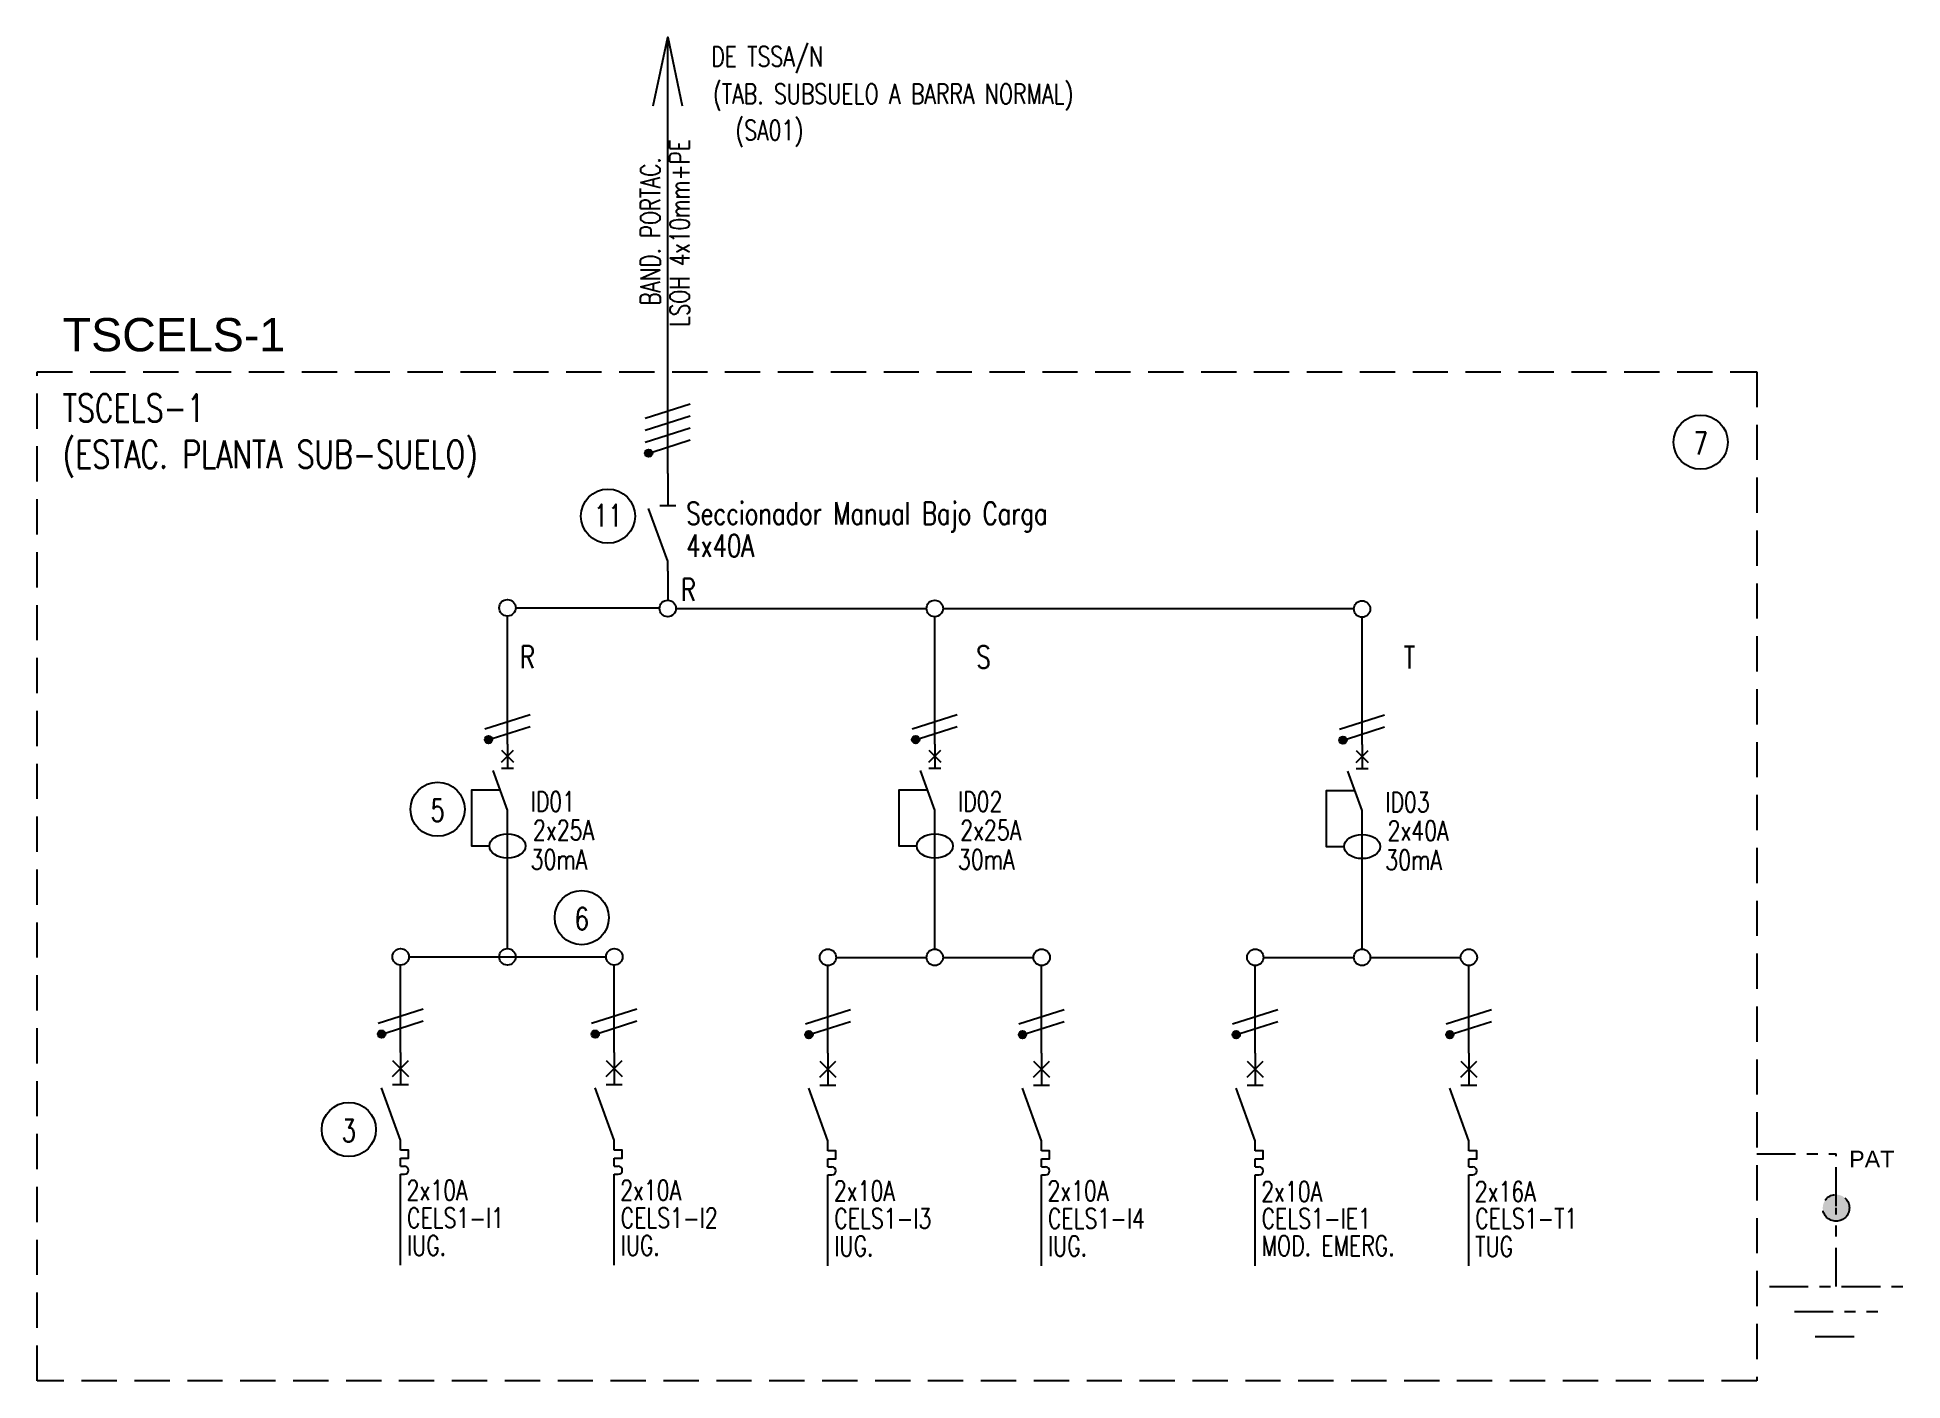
# Model space of a CAD drawing. Extents: x 3725.2 to 3742, y 1285.6 to 1297.7.
import ezdxf
from ezdxf.enums import TextEntityAlignment as Align

# ---------------------------------------------------------------- set-up
doc = ezdxf.new("R2010")
doc.units = 0
doc.linetypes.add('OCJ-ESQUEMAS UNIFILARES-CORREGIDOS IDO-REV.br$0$DASHED', pattern=[19.05, 12.7, -6.35])
doc.linetypes.add('OCJ-ESQUEMAS UNIFILARES-CORREGIDOS IDO-REV.br$0$EJE_5', pattern=[7.1, 5, -1, 0.1, -1])
for name, color, linetype in [('OCJ-ESQUEMAS UNIFILARES-CORREGIDOS IDO-REV.br$0$00-IE-CABLES', 10, 'Continuous'), ('OCJ-ESQUEMAS UNIFILARES-CORREGIDOS IDO-REV.br$0$01-ELE-APARATOS', 170, 'Continuous'), ('OCJ-ESQUEMAS UNIFILARES-CORREGIDOS IDO-REV.br$0$ELECTRIC', 4, 'Continuous'), ('OCJ-ESQUEMAS UNIFILARES-CORREGIDOS IDO-REV.br$0$PAT', 80, 'Continuous'), ('OCJ-ESQUEMAS UNIFILARES-CORREGIDOS IDO-REV.br$0$TEXTO', 7, 'Continuous')]:
    doc.layers.add(name, color=color, linetype=linetype)
doc.styles.add('OCJ-ESQUEMAS UNIFILARES-CORREGIDOS IDO-REV.br$0$ARIAL', font='Arial.ttf', dxfattribs={"height": 0.2})
doc.styles.add('OCJ-ESQUEMAS UNIFILARES-CORREGIDOS IDO-REV.br$0$Electricidad', font='ROMANS.SHX', dxfattribs={"width": 0.75, "height": 0.175})

# ---------------------------------------------------------------- blocks, each defined once
blk = doc.blocks.new('OCJ-ESQUEMAS UNIFILARES-CORREGIDOS IDO-REV.br$0$Unif-Interruptor-Dif')
for points in [[(-0.068, 0.11), (0.068, -0.025)], [(-0.068, -0.025), (0.068, 0.11)], [(0, 0.177), (0, -0.093)], [(0, -0.565), (-0.162, -0.121)], [(-0.068, -0.093), (0.068, -0.093)], [(-0.081, -0.343), (-0.405, -0.343), (-0.405, -0.97), (-0.202, -0.97)], [(0, -1.308), (0, -0.565)]]:
    blk.add_lwpolyline(points)
blk.add_ellipse((0, -0.97), major_axis=(0.203, 0), ratio=0.670814)
blk = doc.blocks.new('OCJ-ESQUEMAS UNIFILARES-CORREGIDOS IDO-REV.br$0$Unif-Interruptor-Term')
for p, q in [((0, -1.013), (0.045, -1.013)), ((0, -1.103), (0.045, -1.103))]:
    blk.add_line(p, q)
for points in [[(0, 0.267), (0, -0.093)], [(-0.09, 0.177), (0.09, -0.003)], [(-0.09, -0.003), (0.09, 0.177)], [(0, -0.72), (-0.215, -0.128)], [(-0.09, -0.093), (0.09, -0.093)], [(0, -0.833), (0, -0.72)], [(0, -0.923), (0.09, -0.923), (0.09, -0.833), (0, -0.833)], [(0, -1.013), (0, -0.923)], [(0, -1.215), (0, -1.103)]]:
    blk.add_lwpolyline(points)
blk.add_arc((0.045, -1.058), 0.045, 270, 90)
blk = doc.blocks.new('OCJ-ESQUEMAS UNIFILARES-CORREGIDOS IDO-REV.br$0$A$C7AFF483F')
for points in [[(0, 0.88), (0, 0.592)], [(0, 0.09), (-0.172, 0.564)], [(-0.072, 0.592), (0.072, 0.592)], [(0, 0), (0, 0.09)]]:
    blk.add_lwpolyline(points)

msp = doc.modelspace()

# ---------------------------------------------------------------- hatches: boundary and pattern name
at = {"layer": 'OCJ-ESQUEMAS UNIFILARES-CORREGIDOS IDO-REV.br$0$00-IE-CABLES'}
for points in [[(3730.723, 1293.96, 1), (3730.778, 1294, 1)], [(3729.28, 1291.382, 1), (3729.335, 1291.421, 1)], [(3733.127, 1291.382, 1), (3733.182, 1291.421, 1)], [(3736.974, 1291.376, 1), (3737.029, 1291.416, 1)], [(3728.319, 1288.729, 1), (3728.373, 1288.769, 1)], [(3730.242, 1288.729, 1), (3730.297, 1288.769, 1)], [(3732.165, 1288.724, 1), (3732.22, 1288.764, 1)], [(3734.089, 1288.724, 1), (3734.144, 1288.764, 1)], [(3736.012, 1288.724, 1), (3736.067, 1288.764, 1)], [(3737.936, 1288.724, 1), (3737.99, 1288.764, 1)]]:
    msp.add_hatch(color=256, dxfattribs=at).paths.add_polyline_path(points)
at = {"layer": 'OCJ-ESQUEMAS UNIFILARES-CORREGIDOS IDO-REV.br$0$PAT', "linetype": 'OCJ-ESQUEMAS UNIFILARES-CORREGIDOS IDO-REV.br$0$EJE_5', "ltscale": 0.07}
h = msp.add_hatch(color=256, dxfattribs=at)
h.paths.add_polyline_path([(3741.56, 1287.184), (3741.32, 1287.184, -1)])
h.paths.add_polyline_path([(3741.32, 1287.184), (3741.44, 1287.184), (3741.44, 1287.064, -0.414214)])
h.paths.add_polyline_path([(3741.44, 1287.184), (3741.56, 1287.184, -0.414214), (3741.44, 1287.064)])

# ---------------------------------------------------------------- linework, layer by layer
at = {"layer": 'OCJ-ESQUEMAS UNIFILARES-CORREGIDOS IDO-REV.br$0$00-IE-CABLES'}
for p, q in [((3730.922, 1293.798), (3730.922, 1297.725)), ((3730.922, 1292.918), (3730.922, 1292.657)), ((3729.479, 1291.361), (3729.479, 1292.514)), ((3729.553, 1292.588), (3730.848, 1292.588)), ((3730.996, 1292.582), (3733.252, 1292.582)), ((3733.326, 1291.361), (3733.326, 1292.508)), ((3733.4, 1292.582), (3737.099, 1292.581)), ((3737.173, 1291.356), (3737.173, 1292.503)), ((3729.479, 1289.519), (3729.479, 1290.321)), ((3733.326, 1289.519), (3733.326, 1290.321)), ((3737.173, 1289.514), (3737.173, 1290.316)), ((3728.591, 1289.445), (3730.367, 1289.445)), ((3732.438, 1289.44), (3733.252, 1289.44)), ((3733.4, 1289.44), (3734.213, 1289.44)), ((3736.285, 1289.44), (3737.099, 1289.44)), ((3737.247, 1289.44), (3738.06, 1289.44)), ((3728.517, 1288.583), (3728.517, 1289.371)), ((3730.441, 1288.583), (3730.441, 1289.371)), ((3732.364, 1288.578), (3732.364, 1289.366)), ((3734.288, 1288.578), (3734.288, 1289.366)), ((3736.211, 1288.578), (3736.211, 1289.366)), ((3738.134, 1288.578), (3738.134, 1289.366)), ((3728.517, 1286.668), (3728.517, 1287.47)), ((3730.441, 1286.668), (3730.441, 1287.47)), ((3732.364, 1286.663), (3732.364, 1287.465)), ((3734.288, 1286.663), (3734.288, 1287.465)), ((3736.211, 1286.663), (3736.211, 1287.465)), ((3738.134, 1286.663), (3738.134, 1287.465))]:
    msp.add_line(p, q, dxfattribs=at)
for points in [[(3730.791, 1297.107), (3730.922, 1297.725), (3731.052, 1297.107)], [(3730.718, 1294.294), (3731.125, 1294.423)], [(3730.718, 1294.186), (3731.125, 1294.315)], [(3730.718, 1294.078), (3731.125, 1294.207)], [(3730.782, 1293.99), (3731.125, 1294.099)], [(3729.275, 1291.499), (3729.682, 1291.628)], [(3733.122, 1291.499), (3733.529, 1291.628)], [(3736.969, 1291.494), (3737.376, 1291.623)], [(3729.34, 1291.412), (3729.682, 1291.52)], [(3733.187, 1291.412), (3733.529, 1291.52)], [(3737.033, 1291.406), (3737.376, 1291.515)], [(3728.314, 1288.847), (3728.721, 1288.976)], [(3730.237, 1288.847), (3730.644, 1288.976)], [(3732.161, 1288.842), (3732.568, 1288.971)], [(3734.084, 1288.842), (3734.491, 1288.971)], [(3736.007, 1288.842), (3736.414, 1288.971)], [(3737.931, 1288.842), (3738.338, 1288.971)], [(3728.378, 1288.759), (3728.721, 1288.868)], [(3730.302, 1288.759), (3730.644, 1288.868)], [(3732.225, 1288.754), (3732.568, 1288.863)], [(3734.148, 1288.754), (3734.491, 1288.863)], [(3736.072, 1288.754), (3736.414, 1288.863)], [(3737.995, 1288.754), (3738.338, 1288.863)]]:
    msp.add_lwpolyline(points, dxfattribs=at)
for centre, radius in [((3730.75, 1293.98), 0.0338), ((3729.479, 1292.588), 0.0741), ((3730.922, 1292.582), 0.0741), ((3733.326, 1292.582), 0.0741), ((3737.173, 1292.577), 0.0741), ((3729.308, 1291.401), 0.0338), ((3733.154, 1291.401), 0.0338), ((3737.001, 1291.396), 0.0338), ((3728.517, 1289.445), 0.0741), ((3728.517, 1289.445), 0.0741), ((3729.479, 1289.445), 0.0741), ((3729.479, 1289.445), 0.0741), ((3730.441, 1289.445), 0.0741), ((3732.364, 1289.44), 0.0741), ((3733.326, 1289.44), 0.0741), ((3734.288, 1289.44), 0.0741), ((3736.211, 1289.44), 0.0741), ((3737.173, 1289.44), 0.0741), ((3738.134, 1289.44), 0.0741), ((3728.346, 1288.749), 0.0338), ((3730.269, 1288.749), 0.0338), ((3732.193, 1288.744), 0.0338), ((3734.116, 1288.744), 0.0338), ((3736.04, 1288.744), 0.0338), ((3737.963, 1288.744), 0.0338)]:
    msp.add_circle(centre, radius, dxfattribs=at)
at = {"layer": 'OCJ-ESQUEMAS UNIFILARES-CORREGIDOS IDO-REV.br$0$ELECTRIC', "linetype": 'OCJ-ESQUEMAS UNIFILARES-CORREGIDOS IDO-REV.br$0$DASHED', "ltscale": 0.025}
msp.add_lwpolyline([(3725.246, 1294.713), (3740.726, 1294.713), (3740.726, 1285.628), (3725.246, 1285.628)], close=True, dxfattribs=at)
at = {"layer": 'OCJ-ESQUEMAS UNIFILARES-CORREGIDOS IDO-REV.br$0$PAT', "linetype": 'OCJ-ESQUEMAS UNIFILARES-CORREGIDOS IDO-REV.br$0$EJE_5', "ltscale": 0.07}
for p, q in [((3740.726, 1287.671), (3741.44, 1287.671)), ((3741.44, 1287.201), (3741.44, 1287.671)), ((3741.44, 1286.476), (3741.44, 1287.184)), ((3740.84, 1286.476), (3742.04, 1286.476)), ((3741.065, 1286.251), (3741.815, 1286.251)), ((3741.252, 1286.026), (3741.627, 1286.026))]:
    msp.add_line(p, q, dxfattribs=at)
msp.add_circle((3741.44, 1287.184), 0.12, dxfattribs=at)
msp.add_circle((3741.44, 1287.184), 0.12, dxfattribs=at)
at = {"layer": 'OCJ-ESQUEMAS UNIFILARES-CORREGIDOS IDO-REV.br$0$TEXTO'}
for centre in [(3740.222, 1294.079), (3730.384, 1293.413), (3728.85, 1290.774), (3730.148, 1289.798), (3728.051, 1287.89)]:
    msp.add_circle(centre, 0.244, dxfattribs=at)

# ---------------------------------------------------------------- block references
at = {"layer": 'OCJ-ESQUEMAS UNIFILARES-CORREGIDOS IDO-REV.br$0$01-ELE-APARATOS'}
msp.add_blockref('OCJ-ESQUEMAS UNIFILARES-CORREGIDOS IDO-REV.br$0$A$C7AFF483F', (3730.922, 1292.918), dxfattribs=at)
at = {"layer": 'OCJ-ESQUEMAS UNIFILARES-CORREGIDOS IDO-REV.br$0$01-ELE-APARATOS', "xscale": 0.7999999999999546, "yscale": 0.7999999999999546, "zscale": 0.7999999999999546}
for name, p in [('OCJ-ESQUEMAS UNIFILARES-CORREGIDOS IDO-REV.br$0$Unif-Interruptor-Dif', (3729.479, 1291.219)), ('OCJ-ESQUEMAS UNIFILARES-CORREGIDOS IDO-REV.br$0$Unif-Interruptor-Dif', (3733.326, 1291.219)), ('OCJ-ESQUEMAS UNIFILARES-CORREGIDOS IDO-REV.br$0$Unif-Interruptor-Dif', (3737.173, 1291.214)), ('OCJ-ESQUEMAS UNIFILARES-CORREGIDOS IDO-REV.br$0$Unif-Interruptor-Term', (3728.517, 1288.369)), ('OCJ-ESQUEMAS UNIFILARES-CORREGIDOS IDO-REV.br$0$Unif-Interruptor-Term', (3730.441, 1288.369)), ('OCJ-ESQUEMAS UNIFILARES-CORREGIDOS IDO-REV.br$0$Unif-Interruptor-Term', (3732.364, 1288.364)), ('OCJ-ESQUEMAS UNIFILARES-CORREGIDOS IDO-REV.br$0$Unif-Interruptor-Term', (3734.288, 1288.364)), ('OCJ-ESQUEMAS UNIFILARES-CORREGIDOS IDO-REV.br$0$Unif-Interruptor-Term', (3736.211, 1288.364)), ('OCJ-ESQUEMAS UNIFILARES-CORREGIDOS IDO-REV.br$0$Unif-Interruptor-Term', (3738.134, 1288.364))]:
    msp.add_blockref(name, p, dxfattribs=at)

# ---------------------------------------------------------------- texts
at = {"layer": 'OCJ-ESQUEMAS UNIFILARES-CORREGIDOS IDO-REV.br$0$TEXTO', "style": 'OCJ-ESQUEMAS UNIFILARES-CORREGIDOS IDO-REV.br$0$Electricidad', "width": 0.75}
for s, height, p in [('DE TSSA/N', 0.18, (3731.313, 1297.461)), ('(TAB. SUBSUELO A BARRA NORMAL)', 0.18, (3731.328, 1297.125)), ('(SA01)', 0.18, (3731.529, 1296.798)), ('TSCELS-1', 0.25, (3725.475, 1294.262)), ('(ESTAC. PLANTA SUB-SUELO)', 0.25, (3725.475, 1293.845)), ('7', 0.2, (3740.158, 1293.969)), ('11', 0.2, (3730.256, 1293.319)), ('Seccionador Manual Bajo Carga', 0.2, (3731.089, 1293.338)), ('4x40A', 0.2, (3731.089, 1293.047)), ('R', 0.2, (3731.04, 1292.651)), ('R', 0.2, (3729.591, 1292.045)), ('S', 0.2, (3733.7, 1292.045)), ('T', 0.2, (3737.547, 1292.04)), ('ID01', 0.18, (3729.688, 1290.753)), ('ID02', 0.18, (3733.535, 1290.753)), ('ID03', 0.18, (3737.382, 1290.748)), ('5', 0.2, (3728.786, 1290.664)), ('2x25A', 0.18, (3729.709, 1290.496)), ('2x25A', 0.18, (3733.555, 1290.496)), ('2x40A', 0.18, (3737.402, 1290.491)), ('30mA', 0.18, (3729.688, 1290.232)), ('30mA', 0.18, (3733.535, 1290.232)), ('30mA', 0.18, (3737.382, 1290.227)), ('6', 0.2, (3730.084, 1289.688)), ('3', 0.2, (3727.987, 1287.78)), ('2x10A', 0.18, (3728.57, 1287.253)), ('2x10A', 0.18, (3730.493, 1287.253)), ('2x10A', 0.18, (3732.417, 1287.248)), ('2x10A', 0.18, (3734.34, 1287.248)), ('2x10A', 0.18, (3736.264, 1287.242)), ('2x16A', 0.18, (3738.187, 1287.242)), ('CELS1-I1', 0.18, (3728.574, 1287.004)), ('CELS1-I2', 0.18, (3730.498, 1287.004)), ('CELS1-I3', 0.18, (3732.421, 1286.999)), ('CELS1-I4', 0.18, (3734.344, 1286.999)), ('CELS1-IE1', 0.18, (3736.268, 1286.999)), ('CELS1-T1', 0.18, (3738.191, 1286.999)), ('IUG.', 0.18, (3728.574, 1286.756)), ('IUG.', 0.18, (3730.498, 1286.756)), ('IUG.', 0.18, (3732.421, 1286.751)), ('IUG.', 0.18, (3734.344, 1286.751)), ('MOD. EMERG.', 0.18, (3736.268, 1286.754)), ('TUG', 0.18, (3738.191, 1286.746))]:
    msp.add_text(s, height=height, dxfattribs=at).set_placement(p)
for s, p in [('LSOH 4x10mm+PE', (3731.117, 1295.963)), ('BAND. PORTAC.', (3730.853, 1295.977))]:
    msp.add_text(s, height=0.175, rotation=90, dxfattribs=at).set_placement(p, align=Align.CENTER)
at = {"layer": 'OCJ-ESQUEMAS UNIFILARES-CORREGIDOS IDO-REV.br$0$TEXTO', "style": 'OCJ-ESQUEMAS UNIFILARES-CORREGIDOS IDO-REV.br$0$ARIAL'}
for s, height, p in [('TSCELS-1', 0.3, (3725.475, 1294.897)), ('PAT', 0.15, (3741.558, 1287.549))]:
    msp.add_text(s, height=height, dxfattribs=at).set_placement(p)

doc.saveas('drawing.dxf')
